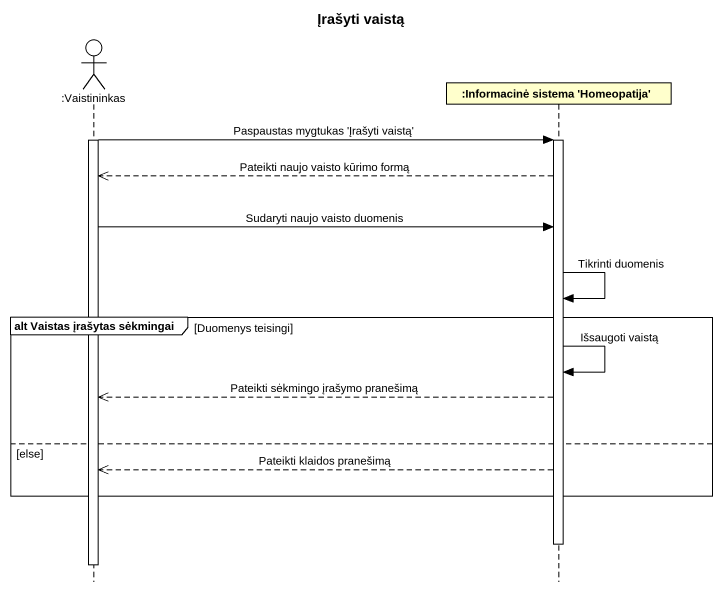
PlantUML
@startuml
title Įrašyti vaistą
hide footbox
actor ":Vaistininkas" as Vaistininkas
participant ":Informacinė sistema 'Homeopatija'" as Informacinė_sistema

activate Vaistininkas
Vaistininkas -> Informacinė_sistema : Paspaustas mygtukas 'Įrašyti vaistą'
activate Informacinė_sistema
Informacinė_sistema -->> Vaistininkas : Pateikti naujo vaisto kūrimo formą
Vaistininkas -> Informacinė_sistema : Sudaryti naujo vaisto duomenis
Informacinė_sistema -> Informacinė_sistema : Tikrinti duomenis
group alt Vaistas įrašytas sėkmingai [Duomenys teisingi]
  Informacinė_sistema -> Informacinė_sistema : Išsaugoti vaistą
  Informacinė_sistema -->> Vaistininkas : Pateikti sėkmingo įrašymo pranešimą
else else
  Informacinė_sistema -->> Vaistininkas : Pateikti klaidos pranešimą
end
deactivate Informacinė_sistema
deactivate Vaistininkas
@enduml
